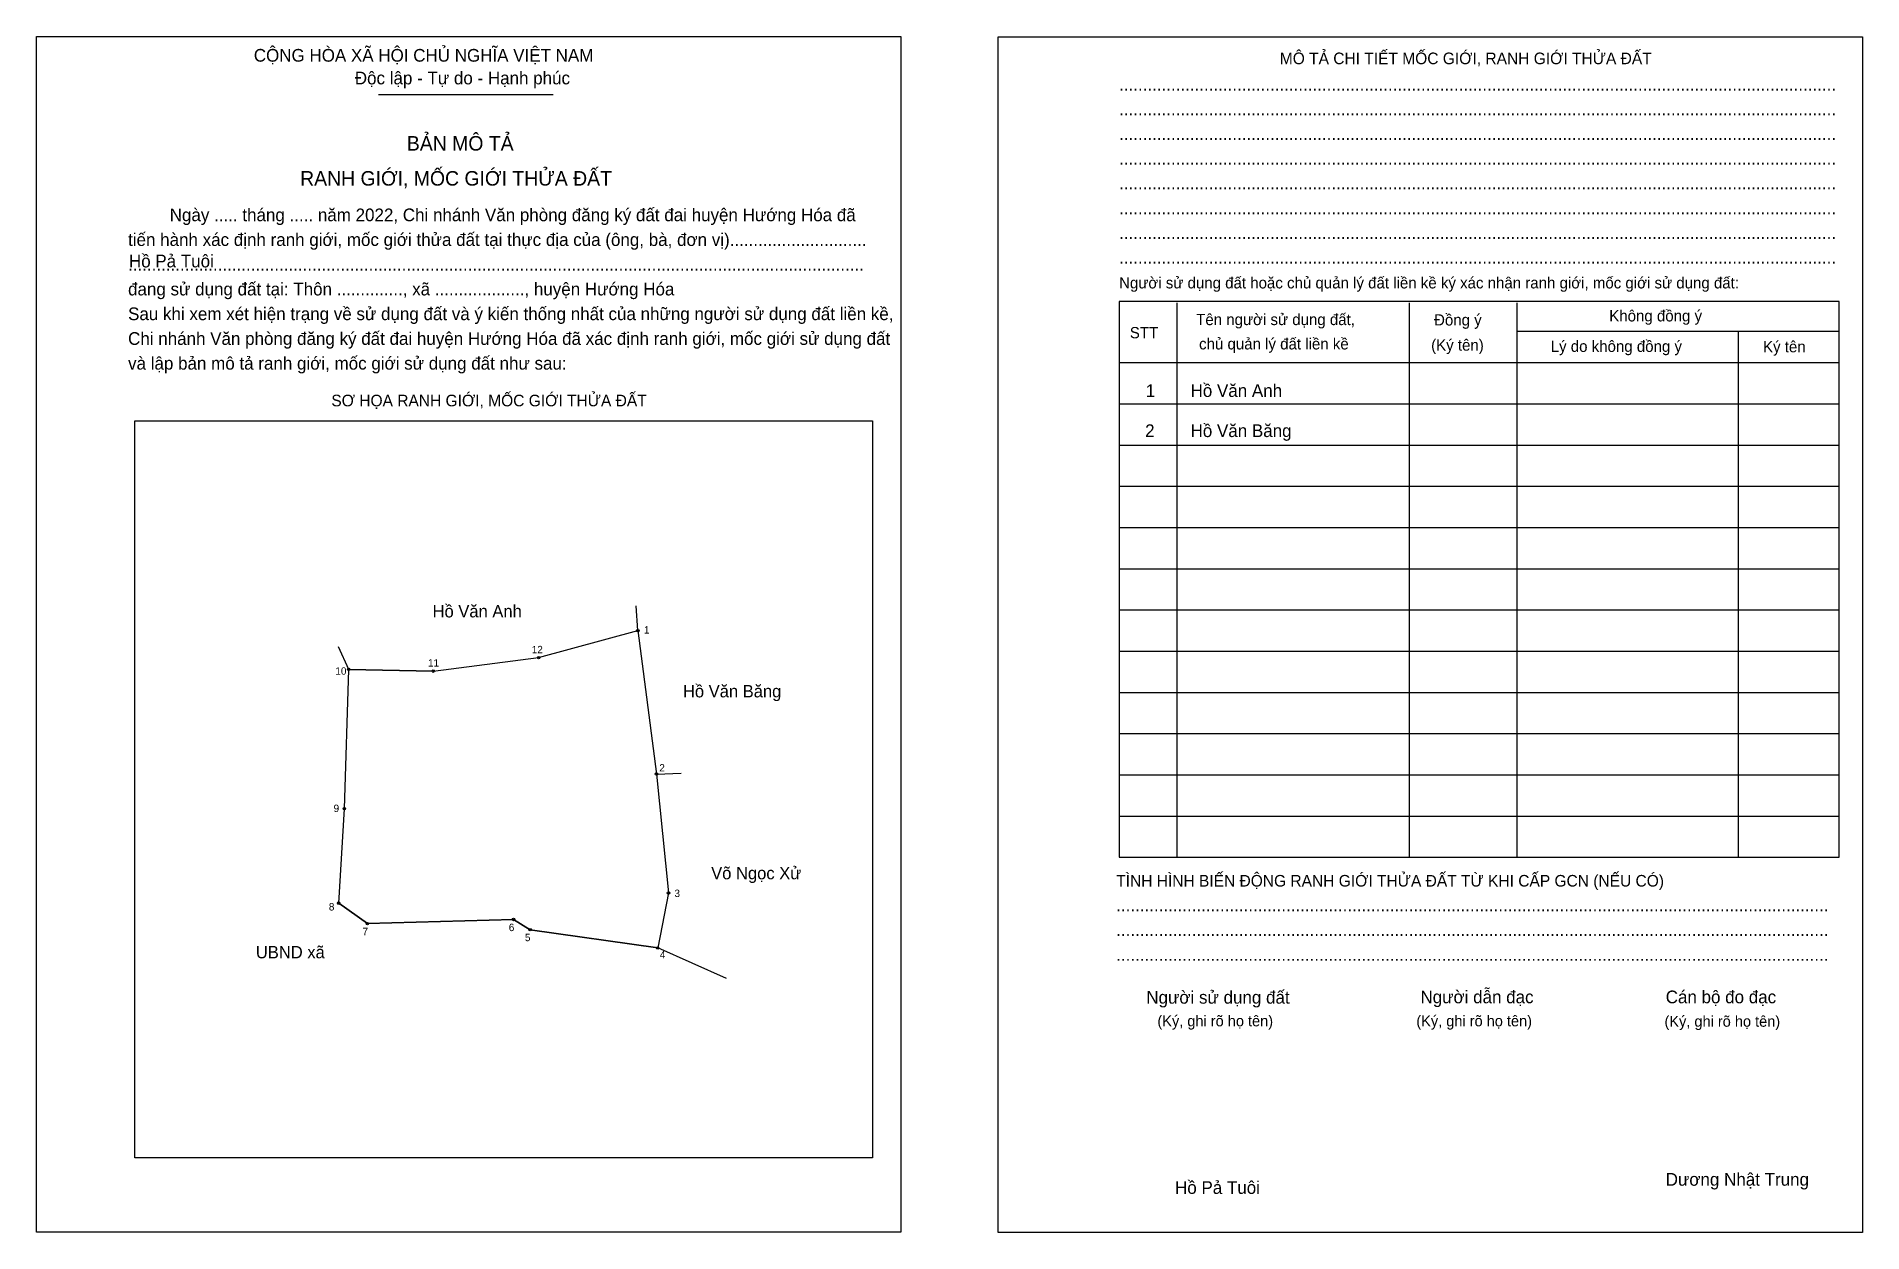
# Model space of a CAD drawing. Extents: x 545712 to 546176, y 1834636 to 1834940.
import ezdxf

# ---------------------------------------------------------------- set-up
doc = ezdxf.new("R2010")
doc.units = 0
for name, color, linetype in [('Level 1', 7, 'Continuous'), ('Level 10', 7, 'Continuous'), ('Level 11', 7, 'Continuous'), ('Level 2', 7, 'Continuous'), ('Level 25', 7, 'Continuous'), ('Level 27', 7, 'Continuous'), ('Level 36', 7, 'Continuous'), ('Level 52', 7, 'Continuous'), ('Level 55', 7, 'Continuous'), ('Level 6', 7, 'Continuous'), ('Level 9', 7, 'Continuous')]:
    doc.layers.add(name, color=color, linetype=linetype)

msp = doc.modelspace()

# ---------------------------------------------------------------- linework, layer by layer
at = {"layer": 'Level 1'}
for p, q in [((545712.06, 1834939.71), (545712.06, 1834939.71)), ((545956.65, 1834939.6), (545956.65, 1834939.6)), ((545799.05, 1834924.92), (545843.51, 1834924.92)), ((546002.09, 1834871.97), (546002.09, 1834730.95)), ((546061.23, 1834871.97), (546061.23, 1834730.95)), ((546088.59, 1834871.97), (546088.59, 1834730.95)), ((546088.59, 1834864.74), (546170.58, 1834864.74)), ((546144.9, 1834864.74), (546144.9, 1834730.95)), ((545987.41, 1834856.77), (546170.58, 1834856.77)), ((545987.41, 1834846.28), (546170.58, 1834846.28)), ((545737.03, 1834841.99), (545737.03, 1834841.99)), ((545987.41, 1834835.8), (546170.58, 1834835.8)), ((545987.41, 1834825.31), (546170.58, 1834825.31)), ((545987.41, 1834814.83), (546170.58, 1834814.83)), ((545987.41, 1834804.34), (546170.58, 1834804.34)), ((545987.41, 1834793.86), (546170.58, 1834793.86)), ((545987.41, 1834783.37), (546170.58, 1834783.37)), ((545987.41, 1834772.89), (546170.58, 1834772.89)), ((545987.41, 1834762.4), (546170.58, 1834762.4)), ((545987.41, 1834751.92), (546170.58, 1834751.92)), ((545987.41, 1834741.43), (546170.58, 1834741.43)), ((545924.71, 1834654.51), (545924.71, 1834654.51)), ((545931.9, 1834635.64), (545931.9, 1834635.64)), ((546176.49, 1834635.54), (546176.49, 1834635.54))]:
    msp.add_line(p, q, dxfattribs=at)
for points in [[(546170.58, 1834872.29), (545987.41, 1834872.29), (545987.41, 1834730.95), (546170.58, 1834730.95)], [(545737.03, 1834841.99), (545924.71, 1834841.99), (545924.71, 1834654.51), (545737.03, 1834654.51)]]:
    msp.add_lwpolyline(points, close=True, dxfattribs=at)
at = {"layer": 'Level 10'}
msp.add_line((545887.55, 1834700.13), (545870.05, 1834707.9), dxfattribs=at)
msp.add_lwpolyline([(545790.36, 1834743.32), (545791.48, 1834778.74), (545812.98, 1834778.31), (545839.78, 1834781.73), (545865.01, 1834788.6), (545869.75, 1834752.13), (545872.81, 1834721.89), (545870.05, 1834707.9), (545837.61, 1834712.54), (545833.38, 1834715.15), (545796.22, 1834714.08), (545788.93, 1834719.28)], close=True, dxfattribs=at)
at = {"layer": 'Level 11'}
for centre in [(545865.01, 1834788.6), (545791.48, 1834778.74), (545812.98, 1834778.31), (545839.78, 1834781.73), (545869.75, 1834752.13), (545790.36, 1834743.32), (545790.36, 1834743.32), (545788.93, 1834719.28), (545872.81, 1834721.89), (545796.22, 1834714.08), (545833.38, 1834715.15), (545837.61, 1834712.54), (545870.05, 1834707.9)]:
    msp.add_circle(centre, 0.315, dxfattribs=at)
at = {"layer": 'Level 2'}
for points in [[(545712.07, 1834939.71), (545931.9, 1834939.71), (545931.9, 1834635.64), (545712.07, 1834635.64)], [(545956.65, 1834939.6), (546176.49, 1834939.6), (546176.49, 1834635.54), (545956.65, 1834635.54)]]:
    msp.add_lwpolyline(points, close=True, dxfattribs=at)
at = {"layer": 'Level 25'}
for p, q in [((545812.98, 1834778.31), (545791.48, 1834778.74)), ((545788.93, 1834719.28), (545796.22, 1834714.08)), ((545796.22, 1834714.08), (545833.38, 1834715.15)), ((545833.38, 1834715.15), (545837.61, 1834712.54)), ((545837.61, 1834712.54), (545870.05, 1834707.9))]:
    msp.add_line(p, q, dxfattribs=at)
at = {"layer": 'Level 27'}
for p, q in [((545865.01, 1834788.6), (545864.57, 1834794.88)), ((545791.48, 1834778.74), (545788.91, 1834784.48)), ((545869.75, 1834752.13), (545876.04, 1834752.34))]:
    msp.add_line(p, q, dxfattribs=at)

# ---------------------------------------------------------------- texts
at = {"layer": 'Level 1'}
for s, height, p in [('CỘNG HÒA XÃ HỘI CHỦ NGHĨA VIỆT NAM', 3.2292, (545767.33, 1834933.31)), ('MÔ TẢ CHI TIẾT MỐC GIỚI, RANH GIỚI THỬA ĐẤT', 2.9524, (546028.29, 1834932.67)), ('Độc lập - Tự do - Hạnh phúc', 3.2292, (545793.02, 1834927.54)), ('........................................................................................................................................................', 3.2292, (545987.41, 1834925.97)), ('........................................................................................................................................................', 3.2292, (545987.41, 1834919.68)), ('BẢN MÔ TẢ', 3.691, (545806.26, 1834910.7)), ('........................................................................................................................................................', 3.2292, (545987.41, 1834913.39)), ('RANH GIỚI, MỐC GIỚI THỬA ĐẤT', 3.6909, (545779.11, 1834901.79)), ('........................................................................................................................................................', 3.2292, (545987.41, 1834907.1)), ('........................................................................................................................................................', 3.2292, (545987.41, 1834900.81)), ('Ngày ..... tháng ..... năm 2022, Chi nhánh Văn phòng đăng ký đất đai huyện Hướng Hóa đã', 3.2292, (545745.94, 1834892.73)), ('........................................................................................................................................................', 3.2292, (545987.41, 1834894.52)), ('tiến hành xác định ranh giới, mốc giới thửa đất tại thực địa của (ông, bà, đơn vị).............................', 3.2292, (545735.35, 1834886.44)), ('........................................................................................................................................................', 3.2292, (545987.41, 1834888.22)), ('........................................................................................................................................................', 3.2292, (545987.41, 1834881.93)), ('đang sử dụng đất tại: Thôn .............., xã ..................., huyện Hướng Hóa', 3.2292, (545735.35, 1834873.86)), ('............................................................................................................................................................', 3.2292, (545735.35, 1834880.15)), ('Người sử dụng đất hoặc chủ quản lý đất liền kề ký xác nhận ranh giới, mốc giới sử dụng đất:', 2.8604, (545987.41, 1834875.64)), ('Sau khi xem xét hiện trạng về sử dụng đất và ý kiến thống nhất của những người sử dụng đất liền kề,', 3.2292, (545735.35, 1834867.57)), ('Tên người sử dụng đất,', 2.8604, (546007.02, 1834866.31)), ('Đồng ý', 2.86, (546067.52, 1834866.21)), ('Không đồng ý', 2.8604, (546112.08, 1834867.25)), ('Chi nhánh Văn phòng đăng ký đất đai huyện Hướng Hóa đã xác định ranh giới, mốc giới sử dụng đất', 3.2292, (545735.35, 1834861.28)), ('STT', 2.86, (545990.14, 1834862.96)), ('chủ quản lý đất liền kề', 2.8604, (546007.75, 1834860.12)), ('(Ký tên)', 2.86, (546066.78, 1834859.81)), ('Lý do không đồng ý', 2.8604, (546097.19, 1834859.5)), ('Ký tên', 2.86, (546151.19, 1834859.39)), ('và lập bản mô tả ranh giới, mốc giới sử dụng đất như sau:', 3.2292, (545735.35, 1834854.99)), ('SƠ HỌA RANH GIỚI, MỐC GIỚI THỬA ĐẤT', 2.9524, (545787.05, 1834845.65)), ('TÌNH HÌNH BIẾN ĐỘNG RANH GIỚI THỬA ĐẤT TỪ KHI CẤP GCN (NẾU CÓ)', 2.9524, (545986.68, 1834723.51)), ('.......................................................................................................................................................', 3.2292, (545986.68, 1834717.21)), ('.......................................................................................................................................................', 3.2292, (545986.68, 1834710.92)), ('.......................................................................................................................................................', 3.2292, (545986.68, 1834704.63)), ('Người sử dụng đất', 3.2292, (545994.33, 1834693.73)), ('Người dẫn đạc', 3.2292, (546064.06, 1834693.83)), ('Cán bộ đo đạc', 3.2292, (546126.44, 1834693.83)), ('(Ký, ghi rõ họ tên)', 2.768, (545997.16, 1834687.96)), ('(Ký, ghi rõ họ tên)', 2.768, (546063.01, 1834687.96)), ('(Ký, ghi rõ họ tên)', 2.768, (546126.13, 1834687.86)), ('Dương Nhật Trung', 3.2292, (546126.44, 1834647.43))]:
    msp.add_text(s, height=height, dxfattribs=at).set_placement(p)
at = {"layer": 'Level 36'}
for s, height, p in [('Hồ Văn Anh', 3.146, (545812.8, 1834791.97)), ('Hồ Văn Băng', 3.1455, (545876.48, 1834771.63)), ('Võ Ngọc Xử', 3.146, (545883.66, 1834725.36)), ('UBND xã', 3.146, (545767.85, 1834705.26))]:
    msp.add_text(s, height=height, dxfattribs=at).set_placement(p)
at = {"layer": 'Level 52'}
for s, height, p in [('1', 3.23, (545994.22, 1834848.04)), ('Hồ Văn Anh', 3.229, (546005.59, 1834848.04)), ('2', 3.23, (545994.03, 1834837.84)), ('Hồ Văn Băng', 3.2292, (546005.59, 1834837.84))]:
    msp.add_text(s, height=height, dxfattribs=at).set_placement(p)
at = {"layer": 'Level 55'}
for s, p in [('1', (545864.95, 1834788.6)), ('10', (545791.33, 1834778.74)), ('12', (545839.63, 1834781.73)), ('11', (545812.84, 1834778.31)), ('2', (545869.68, 1834752.13)), ('9', (545790.29, 1834743.32)), ('8', (545788.86, 1834719.28)), ('3', (545872.75, 1834721.89)), ('7', (545796.15, 1834714.08)), ('6', (545833.31, 1834715.15)), ('5', (545837.54, 1834712.54)), ('4', (545869.98, 1834707.9))]:
    msp.add_text(s, height=0.21, dxfattribs=at).set_placement(p)
at = {"layer": 'Level 6'}
for p in [(545735.57, 1834880.99), (546001.64, 1834645.35)]:
    msp.add_text('Hồ Pả Tuôi', height=3.229, dxfattribs=at).set_placement(p)
at = {"layer": 'Level 9'}
for s, height, p in [('1', 1.89, (545866.57, 1834787.86)), ('12', 1.887, (545838.03, 1834782.84)), ('10', 1.887, (545788.08, 1834777.39)), ('11', 1.887, (545811.64, 1834779.46)), ('2', 1.89, (545870.47, 1834752.78)), ('9', 1.89, (545787.63, 1834742.47)), ('8', 1.89, (545786.42, 1834717.43)), ('3', 1.89, (545874.32, 1834720.85)), ('6', 1.89, (545832.19, 1834712.18)), ('7', 1.89, (545794.97, 1834711.13)), ('5', 1.89, (545836.29, 1834709.62)), ('4', 1.89, (545870.61, 1834705.25))]:
    msp.add_text(s, height=height, dxfattribs=at).set_placement(p)

doc.saveas('drawing.dxf')
